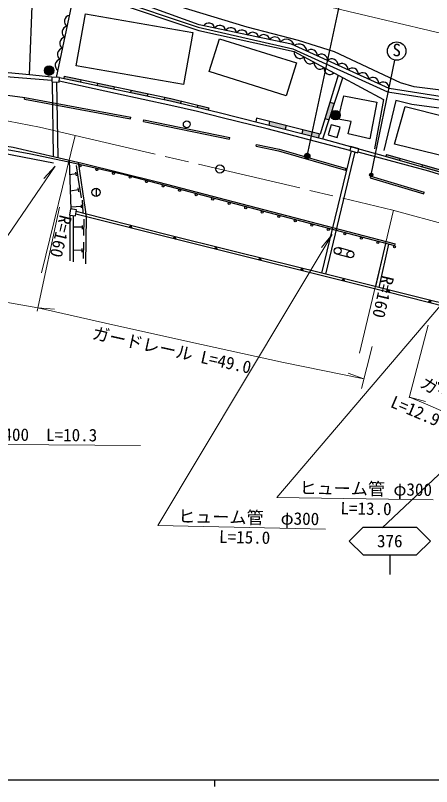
# Model space of a CAD drawing. Units: millimetres at full size, sheet at 1:1000; details may follow other scales. Extents: x 40000 to 680000, y 20000 to 380000.
# Drawn here: x 138867 to 199765, y 204000 to 316914 of the extents above; entities that cross this region are included whole.
import ezdxf
from ezdxf.enums import TextEntityAlignment as Align

# ---------------------------------------------------------------- set-up
doc = ezdxf.new("R2010")
doc.units = ezdxf.units.MM
doc.header["$LTSCALE"] = 1000
doc.linetypes.add('CHAIN', pattern=[18.5, 12, -1.5, 3.5, -1.5])
for name, color, linetype, lineweight in [('M-BGD', 7, 'Continuous', 25), ('M-BGD-EXST', 7, 'Continuous', 25), ('M-BMK', 2, 'CHAIN', 13), ('M-BMK-SRVR', 3, 'Continuous', 25), ('M-STR-HTXT', 7, 'Continuous', 13), ('M-STR-STRC', 7, 'Continuous', 25), ('M-TTL-BAND', 7, 'Continuous', 25)]:
    doc.layers.add(name, color=color, linetype=linetype, lineweight=lineweight)
doc.styles.add('ＭＳ ゴシック', font='')
doc.styles.get('ＭＳ ゴシック').set_extended_font_data('MS Gothic')

msp = doc.modelspace()

# ---------------------------------------------------------------- hatches: boundary and pattern name
at = {"layer": 'M-BGD'}
for points in [[(143099, 308840, -0.41421), (143799, 309540, -0.41421), (144499, 308840, -1)], [(148441, 307494), (147212, 307752), (145994, 308006), (145930, 307701), (147148, 307447), (148377, 307189)], [(153334, 306468), (150887, 306981), (150823, 306676), (153270, 306163)], [(158228, 305442), (155781, 305955), (155717, 305650), (158164, 305137)], [(163110, 304367), (161614, 304731), (160674, 304928), (160610, 304624), (161545, 304427), (163037, 304065)], [(165539, 303776), (165466, 303473), (167092, 303078), (167166, 303380)], [(185105, 302681, 0.1178), (185004, 302372), (184763, 301630), (184152, 301828), (184893, 304216), (185536, 304007)], [(185002, 302316, -0.41421), (185702, 303016, -0.41421), (186402, 302316, -1)], [(178487, 300786), (176062, 301393), (175929, 300865), (178353, 300254)], [(182199, 299285), (180777, 299643), (180912, 300179), (182315, 299828), (183338, 299572), (183202, 299033)], [(193148, 296562), (193067, 296278), (195068, 295707), (195143, 295992)], [(198331, 294775), (200773, 294078), (200842, 294365), (198413, 295059)], [(155908, 285754), (155519, 285853, -0.4608), (155771, 286031, -0.4608)], [(162337, 284124), (161948, 284223, -0.4608), (162200, 284401, -0.4608)], [(168387, 282611), (167998, 282710, -0.4608), (168250, 282888, -0.4608)], [(174828, 281005), (174438, 281103, -0.4608), (174691, 281282, -0.4608)], [(180954, 279477), (180564, 279576, -0.4608), (180817, 279754, -0.4608)], [(187023, 277963), (186633, 278062, -0.4608), (186886, 278241, -0.4608)], [(193623, 276317), (193234, 276416, -0.4608), (193486, 276594, -0.4608)], [(199674, 274786), (199285, 274885, -0.4608), (199537, 275063, -0.4608)]]:
    msp.add_hatch(color=256, dxfattribs=at).paths.add_polyline_path(points)
at = {"layer": 'M-BGD-EXST'}
msp.add_hatch(color=256, dxfattribs=at).paths.add_polyline_path([(191161, 293709, -1), (190722, 293469, -0.41421), (190822, 293809, -0.41421)])
at = {"layer": 'M-STR-STRC'}
msp.add_hatch(color=256, dxfattribs=at).paths.add_polyline_path([(181228, 296111, -0.41421), (181350, 296663, -0.41421), (181903, 296540, -1)])

# ---------------------------------------------------------------- linework, layer by layer
at = {"layer": 'M-BGD'}
for p, q in [((140947, 308228), (141423, 321399)), ((114615, 309858), (144179, 307427)), ((144416, 296256), (144272, 307170)), ((144886, 307150), (145083, 296104)), ((145994, 308006), (145930, 307701)), ((148441, 307494), (148377, 307189)), ((183866, 298865), (186765, 307794)), ((150887, 306981), (150823, 306676)), ((153334, 306468), (153270, 306163)), ((140201, 304633), (140246, 304879)), ((140246, 304879), (155771, 302009)), ((155781, 305955), (155717, 305650)), ((158228, 305442), (158164, 305137)), ((160674, 304928), (160610, 304624)), ((140201, 304633), (155725, 301763)), ((163110, 304367), (163037, 304065)), ((165539, 303776), (165466, 303473)), ((184893, 304216), (185536, 304007)), ((167166, 303380), (167092, 303078)), ((155725, 301763), (155771, 302009)), ((157595, 301373), (157645, 301618)), ((157645, 301618), (170242, 299046)), ((184152, 301828), (184763, 301630)), ((157595, 301373), (170191, 298801)), ((176062, 301393), (175929, 300865)), ((178487, 300786), (178353, 300254)), ((180912, 300179), (180777, 299643)), ((183338, 299572), (183202, 299033)), ((170191, 298801), (170242, 299046)), ((174096, 297787), (174149, 298031)), ((183695, 279183), (188041, 297084)), ((188543, 296943), (184232, 279048)), ((193148, 296562), (193067, 296278)), ((193148, 296562), (209049, 292023)), ((195143, 295992), (195068, 295707)), ((146737, 295725), (146987, 288562)), ((148169, 292555), (147811, 294928)), ((198413, 295059), (198331, 294775)), ((147753, 293705), (146813, 293564)), ((147794, 293429), (147711, 293982)), ((187176, 294250), (187245, 294490)), ((148519, 290227), (148162, 292600)), ((190872, 293355), (190801, 293115)), ((190801, 293115), (198622, 290811)), ((190872, 293355), (198693, 291051)), ((148103, 291378), (146895, 291196)), ((148145, 291101), (148062, 291655)), ((150665, 291607), (150665, 290407)), ((198622, 290811), (198693, 291051)), ((148558, 288738), (148532, 289157)), ((148782, 288061), (148667, 289858)), ((148545, 288948), (146977, 288847)), ((146877, 280964), (146878, 287668)), ((147310, 287605), (147328, 280825)), ((148896, 284692), (148932, 287092)), ((148674, 285896), (147314, 285917)), ((148670, 285616), (148678, 286176)), ((148844, 281303), (148880, 283703)), ((193034, 283523), (191536, 277214)), ((194365, 283185), (194442, 283482)), ((148622, 282506), (147323, 282526)), ((148618, 282227), (148626, 282786)), ((188021, 282396), (186155, 282927)), ((192073, 277079), (193501, 283412)), ((187758, 281453), (185890, 281963))]:
    msp.add_line(p, q, dxfattribs=at)
for points in [[(223654, 308039), (209829, 306453), (201512, 305944), (197196, 306437), (195201, 307059), (185542, 311603), (180283, 313245), (172760, 315207), (159416, 319293), (156467, 320151), (151769, 321113), (142687, 322917), (129175, 320342), (119688, 318350), (112452, 318213)], [(222783, 306913), (201334, 305004), (193538, 306220), (179288, 312683), (165740, 315522), (156604, 318850), (152498, 320057), (142431, 322143), (135126, 320883), (126556, 319172), (117077, 317053), (114016, 310711)], [(117537, 316615), (129783, 319471), (142815, 321630), (152795, 319537), (165620, 315195), (179481, 312043), (193321, 305710), (201276, 304500), (213706, 305646), (222837, 306356)], [(144888, 307847), (147450, 320134), (152898, 318998), (165682, 314707), (179678, 311610), (192720, 304589), (191414, 297369)], [(144194, 307870), (140947, 308228), (133059, 308936), (114615, 310518)], [(68678, 302555), (78724, 305005), (86717, 306172), (92449, 306795), (96914, 307150), (104617, 307637), (108102, 307672), (112527, 307650), (117388, 307478), (123125, 307128), (127661, 306564), (135132, 305600), (140246, 304879)], [(187804, 297152), (175716, 300327), (169141, 301919), (165509, 302866), (161632, 303724), (153526, 305499), (145277, 307295)], [(145295, 307834), (147148, 307447), (161545, 304427), (168687, 302690), (183866, 298865), (192992, 296299), (208965, 291740), (218159, 288894), (224963, 287730)], [(145994, 308006), (147212, 307752), (161614, 304731), (167166, 303380)], [(186112, 308146), (183444, 299545), (174162, 301869), (174030, 301343)], [(222634, 305705), (217522, 305144), (201965, 303168), (196857, 303848), (194531, 304458), (192787, 297123)], [(70734, 295444), (78884, 297325), (85621, 298558), (91652, 299316), (96260, 299769), (103286, 300162), (109864, 300256), (115119, 300274), (123278, 299689), (128940, 299118), (138533, 297601), (148640, 295290), (159868, 292484), (177394, 287891), (194442, 283482)], [(194365, 283185), (154829, 293585), (146660, 295409), (140876, 296661), (134118, 297852), (127875, 298786), (122377, 299239), (113959, 299746), (106428, 299706), (98273, 299335), (89956, 298510), (81241, 297155), (73532, 295531), (70890, 294907)], [(144447, 295273), (134027, 297301), (127798, 298238), (122340, 298789), (113943, 299297), (103491, 299219), (98312, 298923), (90000, 298163), (81304, 296810), (73608, 295190), (70987, 294570)], [(174096, 297787), (177387, 297074), (187176, 294250)], [(174149, 298031), (177448, 297317), (187245, 294490)], [(224777, 287073), (218544, 288330), (216659, 288873), (208678, 291297), (207935, 291428), (199379, 294108), (188999, 296877)], [(149169, 280557), (149275, 287435), (149124, 288478), (148078, 295419)], [(199663, 275174), (183695, 279183), (171257, 282269), (160282, 284990), (147761, 288207)], [(231032, 257955), (227989, 252170), (226681, 250650), (224182, 248964), (221445, 247683), (217948, 246696), (217587, 247683), (217600, 248803), (222661, 250780), (223395, 251380), (223795, 252487), (220265, 261210), (221438, 262737), (216994, 270403), (193170, 276432), (163067, 283939), (147707, 287833)], [(227635, 251759), (226629, 252872), (225412, 255672), (224543, 258690), (224077, 261762), (222174, 265423), (219687, 268531), (216979, 270938), (210293, 272574), (199663, 275174)]]:
    msp.add_lwpolyline(points, dxfattribs=at)
for points in [[(147776, 309550), (149104, 317153), (164811, 314410), (163484, 306807)], [(167208, 308694), (168713, 313500), (179992, 309969), (178488, 305164)], [(144171, 307174), (145272, 307137), (145295, 307834), (144194, 307870)], [(186074, 301720), (186938, 305123), (191744, 304209), (190721, 298832), (187548, 299583), (187978, 301401)], [(195891, 303582), (213502, 299145), (214293, 296445), (212848, 291645), (209215, 292465), (210410, 297023), (203227, 298789), (202557, 296061), (194350, 298079)], [(184652, 299414), (185944, 299049), (186365, 300539), (185073, 300905)], [(189142, 297382), (187963, 297715), (187804, 297152), (188983, 296818)], [(146776, 287683), (147666, 287554), (147796, 288444), (146905, 288574)]]:
    msp.add_lwpolyline(points, close=True, dxfattribs=at)
for centre, radius in [((143799, 308840), 700), ((185702, 302316), 700), ((163938, 300979), 500), ((148331, 294882), 150), ((150771, 294337), 150), ((153211, 293792), 150), ((155643, 293216), 150), ((158061, 292580), 150), ((150665, 291007), 600), ((160478, 291944), 150), ((162896, 291308), 150), ((165314, 290672), 150), ((167732, 290036), 150), ((170149, 289400), 150), ((172567, 288764), 150), ((174985, 288128), 150), ((177403, 287492), 150), ((179820, 286856), 150), ((182238, 286220), 150), ((184656, 285584), 150), ((187074, 284948), 150), ((189491, 284312), 150), ((191909, 283676), 150), ((186018, 282447), 500), ((187887, 281925), 489), ((194327, 283040), 150)]:
    msp.add_circle(centre, radius, dxfattribs=at)
for centre, radius, start, end in [((146904, 316048), 875, 98.2204, 238.2204), ((146568, 314438), 875, 98.2204, 238.2204), ((167155, 314920), 875, 8.16495, 148.16495), ((168765, 314583), 875, 8.16495, 148.16495), ((170374, 314245), 875, 8.16495, 148.16495), ((171984, 313908), 875, 8.16495, 148.16495), ((173594, 313571), 875, 8.16495, 148.16495), ((175203, 313233), 875, 8.16495, 148.16495), ((146232, 312828), 875, 98.2204, 238.2204), ((176813, 312896), 875, 8.16495, 148.16495), ((178549, 312262), 1155, 12.23834, 138.92171), ((145897, 311218), 875, 98.2204, 238.2204), ((180370, 311536), 1192, 5.70094, 125.5022), ((182182, 311042), 875, 355.60157, 135.60157), ((180544, 311483), 875, 171.70442, 311.70442), ((181992, 310704), 875, 171.70442, 311.70442), ((183679, 310363), 875, 355.60157, 135.60157), ((185177, 309684), 875, 355.60157, 135.60157), ((145561, 309609), 875, 98.2204, 238.2204), ((183440, 309924), 875, 171.70442, 311.70442), ((186675, 309004), 875, 355.60157, 135.60157), ((184888, 309145), 875, 171.70442, 311.70442), ((188172, 308325), 875, 355.60157, 135.60157), ((189670, 307646), 875, 355.60157, 135.60157), ((191167, 306966), 875, 355.60157, 135.60157), ((192665, 306287), 875, 355.60157, 135.60157), ((155722, 285834), 203, 336.81403, 174.73742), ((162150, 284204), 203, 336.81403, 174.73742), ((168200, 282691), 203, 336.81403, 174.73742), ((174641, 281085), 203, 336.81403, 174.73742), ((180767, 279557), 203, 336.81403, 174.73742), ((186836, 278044), 203, 336.81403, 174.73742), ((193436, 276397), 203, 336.81403, 174.73742), ((199487, 274866), 203, 336.81403, 174.73742)]:
    msp.add_arc(centre, radius, start, end, dxfattribs=at)
at = {"layer": 'M-BGD-EXST'}
msp.add_line((190942, 293589), (194390, 310369), dxfattribs=at)
for centre, radius in [((194662, 311691), 1350), ((190942, 293589), 250)]:
    msp.add_circle(centre, radius, dxfattribs=at)
at = {"layer": 'M-BMK'}
msp.add_lwpolyline([(135651, 301833), (142369, 300562), (147622, 299337), (168793, 294417), (194088, 288412), (203356, 285876), (208795, 283834), (213551, 281679), (217984, 279190), (220390, 277568), (222459, 275723), (224673, 273472), (227236, 270275), (229947, 266291), (234332, 258542), (236172, 254524), (237540, 250930), (239229, 244882), (240120, 240224), (240326, 237899)], dxfattribs=at)
at = {"layer": 'M-BMK-SRVR'}
msp.add_circle((168793, 294417), 600, dxfattribs=at)
at = {"layer": 'M-STR-HTXT'}
for p, q in [((147622, 299337), (142693, 279218)), ((144675, 294865), (143022, 293050)), ((145299, 288826), (142030, 273631)), ((189217, 267445), (194189, 288388)), ((185201, 284832), (183659, 282921)), ((142130, 274097), (134759, 275387)), ((142130, 274097), (144576, 273894)), ((199269, 271577), (196501, 260914)), ((191063, 268413), (189491, 262273)), ((189857, 263704), (187544, 264526)), ((196531, 261029), (198901, 260390))]:
    msp.add_line(p, q, dxfattribs=at)
for points in [[(61951, 325817), (74371, 328971), (85986, 331065), (97330, 332058), (103996, 332326), (109520, 332368), (118101, 331987), (123968, 331476), (129974, 330767), (140207, 328955), (146680, 327385), (150850, 326277), (180423, 319232), (213875, 311297)], [(144675, 294865), (116926, 254224), (157188, 253946)], [(185201, 284832), (159686, 242207), (184265, 241703)], [(205039, 279096), (177105, 246351), (199981, 245989)], [(142130, 274097), (153138, 271607), (166078, 268732), (178082, 266113), (189857, 263704)], [(201100, 259078), (198546, 260170), (196531, 261029)]]:
    msp.add_lwpolyline(points, dxfattribs=at)
at = {"layer": 'M-STR-STRC'}
for p, q in [((181565, 296326), (187413, 323627)), ((222825, 270485), (192540, 241893)), ((189754, 241977), (197542, 241977)), ((189754, 237929), (197542, 237929)), ((193648, 237929), (193648, 235064))]:
    msp.add_line(p, q, dxfattribs=at)
for points in [[(189754, 241977), (187685, 239953), (189754, 237929)], [(197542, 241977), (199611, 239953), (197542, 237929)]]:
    msp.add_lwpolyline(points, dxfattribs=at)
msp.add_circle((181565, 296326), 400, dxfattribs=at)
at = {"layer": 'M-TTL-BAND'}
for p, q in [((40000, 205000), (579000, 205000)), ((168000, 205000), (168000, 204000))]:
    msp.add_line(p, q, dxfattribs=at)

# ---------------------------------------------------------------- texts
at = {"layer": 'M-BGD-EXST', "style": 'ＭＳ ゴシック'}
msp.add_text('S', height=1833, rotation=358.508, dxfattribs=at).set_placement((194007, 310399), align=Align.BOTTOM_LEFT)
at = {"layer": 'M-STR-HTXT', "style": 'ＭＳ ゴシック'}
for s, rotation, p in [('R=160', 256.234, (144831, 287942)), ('R=160', 256.645, (191978, 279076)), ('ガードレール L=49.0', 347.471, (149857, 269051)), ('ガードレール', 328.459, (197636, 262143)), ('L=12.9', 336.854, (193389, 259125)), ('ヒューム管\u3000φ400\u3000L=10.3', 359.605, (120209, 254201)), ('ヒューム管 φ300', 359.093, (180425, 246299)), ('L=13.0', 359.093, (186414, 243304)), ('ヒューム管\u3000φ300', 358.825, (162659, 242146)), ('L=15.0', 358.825, (168647, 239128))]:
    msp.add_text(s, height=1833, rotation=rotation, dxfattribs=at).set_placement(p, align=Align.BOTTOM_LEFT)
at = {"layer": 'M-STR-STRC', "style": 'ＭＳ ゴシック'}
msp.add_text('376', height=1833, dxfattribs=at).set_placement((193648, 239953), align=Align.MIDDLE_CENTER)

doc.saveas('drawing.dxf')
